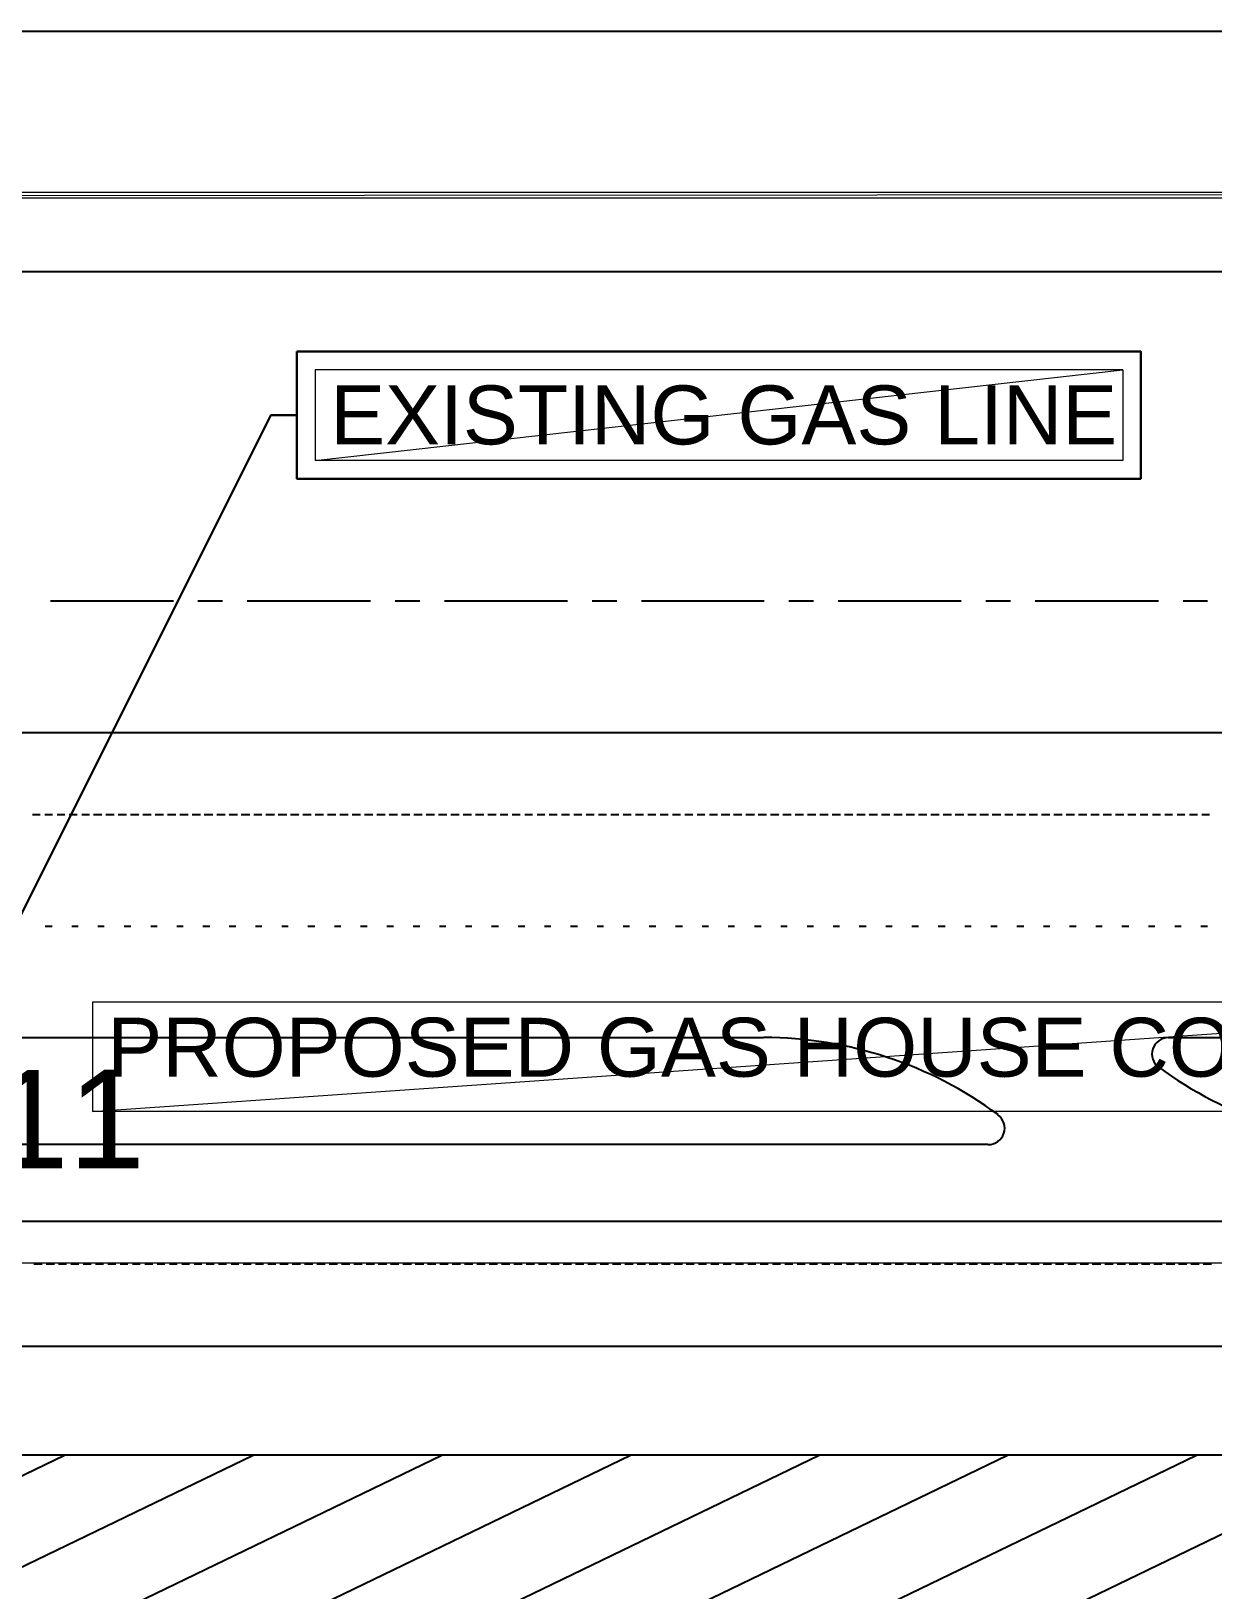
# Model space of a CAD drawing. Header units: inches. Extents: x 27 to 868, y 19 to 613.
# Drawn here: x 446.9 to 554.9, y 470.3 to 612.8 of the extents above; entities that cross this region are included whole.
import ezdxf

# ---------------------------------------------------------------- set-up
doc = ezdxf.new("R2010")
doc.units = ezdxf.units.IN
doc.header["$MEASUREMENT"] = 0
doc.layers.add('PDF_Geometry', color=7, linetype='Continuous')
doc.layers.add('PDF_Text', color=7, linetype='Continuous')
doc.styles.add('PDF Arial', font='arial.ttf')

msp = doc.modelspace()

# ---------------------------------------------------------------- linework, layer by layer
at = {"layer": 'PDF_Geometry', "lineweight": 25}
for points in [[(26.63, 612.78), (867.64, 612.78), (867.64, 229.17)], [(713.65, 229.17), (713.65, 590.8), (63.65, 590.8), (63.65, 40.79)]]:
    msp.add_lwpolyline(points, dxfattribs=at)
at = {"layer": 'PDF_Geometry', "lineweight": 0}
for points in [[(55.41, 598.05), (55.91, 597.51), (851.92, 598.05), (55.41, 598.05)], [(55.91, 597.51), (851.92, 598.05), (851.42, 597.51), (55.91, 597.51)], [(713.65, 229.17), (713.65, 590.8), (63.65, 590.8), (63.65, 204.55)]]:
    msp.add_lwpolyline(points, dxfattribs=at)
at = {"layer": 'PDF_Geometry', "color": 3, "lineweight": 0}
msp.add_lwpolyline([(389.64, 590.75), (389.64, 545.26), (362.62, 545.26), (362.62, 543.91), (362.62, 501.44), (362.62, 500.23), (389.64, 500.23), (637.8, 500.23), (637.8, 464.2), (638.25, 464.2), (658.34, 464.2), (658.79, 464.2), (658.79, 500.23), (713.6, 500.23)], dxfattribs=at)
at = {"layer": 'PDF_Geometry', "lineweight": 30}
for points in [[(471.16, 583.5), (548.27, 583.5), (548.27, 571.88), (471.16, 571.88), (471.16, 583.5)], [(427.83, 495.9), (428.38, 496.98), (468.77, 577.69), (471.16, 577.69)]]:
    msp.add_lwpolyline(points, dxfattribs=at)
at = {"layer": 'PDF_Geometry', "color": 254, "lineweight": 0, "true_color": 0xdcdcdc}
for points in [[(472.83, 581.84), (472.83, 573.55), (546.65, 581.84), (472.83, 581.84)], [(472.83, 573.55), (546.65, 581.84), (546.65, 573.55), (472.83, 573.55)], [(452.47, 524.05), (452.47, 514.05), (596.46, 524.05), (452.47, 524.05)], [(452.47, 514.05), (596.46, 524.05), (596.46, 514.05), (452.47, 514.05)]]:
    msp.add_lwpolyline(points, dxfattribs=at)
at = {"layer": 'PDF_Geometry', "color": 9, "lineweight": 25, "true_color": 0xbababa}
for points in [[(448.64, 560.71), (459.86, 560.71)], [(462.11, 560.71), (464.36, 560.71)], [(466.61, 560.71), (477.87, 560.71)], [(480.12, 560.71), (482.38, 560.71)], [(484.63, 560.71), (495.89, 560.71)], [(498.14, 560.71), (500.39, 560.71)], [(502.64, 560.71), (513.86, 560.71)], [(516.11, 560.71), (518.36, 560.71)], [(520.61, 560.71), (531.87, 560.71)], [(534.13, 560.71), (536.38, 560.71)], [(538.63, 560.71), (549.89, 560.71)], [(552.14, 560.71), (554.39, 560.71)], [(190.12, 548.69), (598.8, 548.69)], [(446.98, 541.21), (447.7, 541.21)], [(448.1, 541.21), (448.82, 541.21)], [(449.23, 541.21), (449.95, 541.21)], [(450.35, 541.21), (451.07, 541.21)], [(451.48, 541.21), (452.2, 541.21)], [(452.56, 541.21), (453.33, 541.21)], [(453.69, 541.21), (454.45, 541.21)], [(454.81, 541.21), (455.58, 541.21)], [(455.94, 541.21), (456.7, 541.21)], [(457.06, 541.21), (457.83, 541.21)], [(458.19, 541.21), (458.96, 541.21)], [(459.32, 541.21), (460.08, 541.21)], [(460.44, 541.21), (461.21, 541.21)], [(461.57, 541.21), (462.33, 541.21)], [(462.69, 541.21), (463.46, 541.21)], [(463.82, 541.21), (464.59, 541.21)], [(464.95, 541.21), (465.71, 541.21)], [(466.07, 541.21), (466.84, 541.21)], [(467.2, 541.21), (467.96, 541.21)], [(468.32, 541.21), (469.09, 541.21)], [(469.45, 541.21), (470.22, 541.21)], [(470.58, 541.21), (471.34, 541.21)], [(471.7, 541.21), (472.47, 541.21)], [(472.83, 541.21), (473.59, 541.21)], [(473.95, 541.21), (474.72, 541.21)], [(475.08, 541.21), (475.85, 541.21)], [(476.21, 541.21), (476.97, 541.21)], [(477.33, 541.21), (478.1, 541.21)], [(478.46, 541.21), (479.22, 541.21)], [(479.58, 541.21), (480.35, 541.21)], [(480.71, 541.21), (481.48, 541.21)], [(481.84, 541.21), (482.6, 541.21)], [(482.96, 541.21), (483.73, 541.21)], [(484.09, 541.21), (484.85, 541.21)], [(485.21, 541.21), (485.98, 541.21)], [(486.34, 541.21), (487.11, 541.21)], [(487.47, 541.21), (488.23, 541.21)], [(488.59, 541.21), (489.36, 541.21)], [(489.72, 541.21), (490.44, 541.21)], [(490.84, 541.21), (491.56, 541.21)], [(491.97, 541.21), (492.69, 541.21)], [(493.1, 541.21), (493.82, 541.21)], [(494.22, 541.21), (494.94, 541.21)], [(495.35, 541.21), (496.07, 541.21)], [(496.47, 541.21), (497.19, 541.21)], [(497.6, 541.21), (498.32, 541.21)], [(498.73, 541.21), (499.45, 541.21)], [(499.85, 541.21), (500.57, 541.21)], [(500.98, 541.21), (501.7, 541.21)], [(502.1, 541.21), (502.82, 541.21)], [(503.23, 541.21), (503.95, 541.21)], [(504.36, 541.21), (505.08, 541.21)], [(505.48, 541.21), (506.2, 541.21)], [(506.61, 541.21), (507.33, 541.21)], [(507.73, 541.21), (508.45, 541.21)], [(508.86, 541.21), (509.58, 541.21)], [(509.94, 541.21), (510.71, 541.21)], [(511.07, 541.21), (511.83, 541.21)], [(512.19, 541.21), (512.96, 541.21)], [(513.32, 541.21), (514.08, 541.21)], [(514.44, 541.21), (515.21, 541.21)], [(515.57, 541.21), (516.34, 541.21)], [(516.7, 541.21), (517.46, 541.21)], [(517.82, 541.21), (518.59, 541.21)], [(518.95, 541.21), (519.71, 541.21)], [(520.07, 541.21), (520.84, 541.21)], [(521.2, 541.21), (521.97, 541.21)], [(522.33, 541.21), (523.09, 541.21)], [(523.45, 541.21), (524.22, 541.21)], [(524.58, 541.21), (525.34, 541.21)], [(525.7, 541.21), (526.47, 541.21)], [(526.83, 541.21), (527.59, 541.21)], [(527.96, 541.21), (528.72, 541.21)], [(529.08, 541.21), (529.85, 541.21)], [(530.21, 541.21), (530.97, 541.21)], [(531.33, 541.21), (532.1, 541.21)], [(532.46, 541.21), (533.22, 541.21)], [(533.58, 541.21), (534.35, 541.21)], [(534.71, 541.21), (535.48, 541.21)], [(535.84, 541.21), (536.6, 541.21)], [(536.96, 541.21), (537.73, 541.21)], [(538.09, 541.21), (538.85, 541.21)], [(539.21, 541.21), (539.98, 541.21)], [(540.34, 541.21), (541.11, 541.21)], [(541.47, 541.21), (542.23, 541.21)], [(542.59, 541.21), (543.36, 541.21)], [(543.72, 541.21), (544.48, 541.21)], [(544.84, 541.21), (545.61, 541.21)], [(545.97, 541.21), (546.74, 541.21)], [(547.1, 541.21), (547.82, 541.21)], [(548.22, 541.21), (548.94, 541.21)], [(549.35, 541.21), (550.07, 541.21)], [(550.47, 541.21), (551.19, 541.21)], [(551.6, 541.21), (552.32, 541.21)], [(552.73, 541.21), (553.45, 541.21)], [(553.85, 541.21), (554.57, 541.21)], [(448.15, 530.99), (448.46, 530.99), (448.78, 530.99)], [(450.58, 530.99), (450.85, 530.99), (451.16, 530.99)], [(452.97, 530.99), (453.28, 530.99), (453.55, 530.99)], [(455.35, 530.99), (455.67, 530.99), (455.98, 530.99)], [(457.79, 530.99), (458.06, 530.99), (458.37, 530.99)], [(460.17, 530.99), (460.49, 530.99), (460.76, 530.99)], [(462.56, 530.99), (462.87, 530.99), (463.19, 530.99)], [(464.95, 530.99), (465.26, 530.99), (465.58, 530.99)], [(467.38, 530.99), (467.65, 530.99), (467.96, 530.99)], [(469.77, 530.99), (470.08, 530.99), (470.35, 530.99)], [(472.15, 530.99), (472.47, 530.99), (472.78, 530.99)], [(474.58, 530.99), (474.85, 530.99), (475.17, 530.99)], [(476.97, 530.99), (477.29, 530.99), (477.56, 530.99)], [(479.36, 530.99), (479.67, 530.99), (479.99, 530.99)], [(481.79, 530.99), (482.06, 530.99), (482.38, 530.99)], [(484.18, 530.99), (484.45, 530.99), (484.76, 530.99)], [(486.56, 530.99), (486.88, 530.99), (487.15, 530.99)], [(488.95, 530.99), (489.27, 530.99), (489.58, 530.99)], [(491.38, 530.99), (491.65, 530.99), (491.97, 530.99)], [(493.77, 530.99), (494.09, 530.99), (494.36, 530.99)], [(496.16, 530.99), (496.47, 530.99), (496.79, 530.99)], [(498.59, 530.99), (498.86, 530.99), (499.18, 530.99)], [(500.98, 530.99), (501.29, 530.99), (501.56, 530.99)], [(503.36, 530.99), (503.68, 530.99), (503.95, 530.99)], [(505.75, 530.99), (506.07, 530.99), (506.38, 530.99)], [(508.18, 530.99), (508.45, 530.99), (508.77, 530.99)], [(510.57, 530.99), (510.89, 530.99), (511.16, 530.99)], [(512.96, 530.99), (513.27, 530.99), (513.59, 530.99)], [(515.39, 530.99), (515.66, 530.99), (515.97, 530.99)], [(517.78, 530.99), (518.09, 530.99), (518.36, 530.99)], [(520.16, 530.99), (520.48, 530.99), (520.75, 530.99)], [(522.55, 530.99), (522.87, 530.99), (523.18, 530.99)], [(524.98, 530.99), (525.25, 530.99), (525.57, 530.99)], [(527.37, 530.99), (527.68, 530.99), (527.96, 530.99)], [(529.76, 530.99), (530.07, 530.99), (530.39, 530.99)], [(532.19, 530.99), (532.46, 530.99), (532.77, 530.99)], [(534.58, 530.99), (534.89, 530.99), (535.16, 530.99)], [(536.96, 530.99), (537.28, 530.99), (537.59, 530.99)], [(539.39, 530.99), (539.67, 530.99), (539.98, 530.99)], [(541.78, 530.99), (542.05, 530.99), (542.37, 530.99)], [(544.17, 530.99), (544.48, 530.99), (544.75, 530.99)], [(546.56, 530.99), (546.87, 530.99), (547.19, 530.99)], [(548.99, 530.99), (549.26, 530.99), (549.57, 530.99)], [(551.38, 530.99), (551.69, 530.99), (551.96, 530.99)], [(553.76, 530.99), (554.08, 530.99), (554.39, 530.99)], [(291.64, 520.81), (425.67, 520.81), (513.81, 520.81)], [(550.79, 520.81), (665.1, 520.81)], [(534.31, 511.04), (426.26, 511.04), (291.64, 511.04), (240.02, 511.04), (169.13, 511.04)], [(603.3, 500.09), (585.29, 500.09), (577.81, 492.57), (291.64, 492.57)], [(447.88, 500.09), (447.11, 500.09)], [(449, 500.09), (448.24, 500.09)], [(450.08, 500.09), (449.36, 500.09)], [(451.21, 500.09), (450.49, 500.09)], [(452.34, 500.09), (451.62, 500.09)], [(453.46, 500.09), (452.74, 500.09)], [(454.59, 500.09), (453.87, 500.09)], [(455.71, 500.09), (454.99, 500.09)], [(456.84, 500.09), (456.12, 500.09)], [(457.97, 500.09), (457.24, 500.09)], [(459.09, 500.09), (458.37, 500.09)], [(460.22, 500.09), (459.5, 500.09)], [(461.34, 500.09), (460.62, 500.09)], [(462.47, 500.09), (461.75, 500.09)], [(463.6, 500.09), (462.87, 500.09)], [(464.72, 500.09), (464, 500.09)], [(465.85, 500.09), (465.13, 500.09)], [(466.97, 500.09), (466.25, 500.09)], [(468.1, 500.09), (467.38, 500.09)], [(469.23, 500.09), (468.5, 500.09)], [(470.35, 500.09), (469.59, 500.09)], [(471.48, 500.09), (470.71, 500.09)], [(472.6, 500.09), (471.84, 500.09)], [(473.73, 500.09), (472.96, 500.09)], [(474.85, 500.09), (474.09, 500.09)], [(475.98, 500.09), (475.22, 500.09)], [(477.11, 500.09), (476.34, 500.09)], [(478.23, 500.09), (477.47, 500.09)], [(479.36, 500.09), (478.59, 500.09)], [(480.48, 500.09), (479.72, 500.09)], [(481.61, 500.09), (480.84, 500.09)], [(482.74, 500.09), (481.97, 500.09)], [(483.86, 500.09), (483.1, 500.09)], [(484.99, 500.09), (484.22, 500.09)], [(486.11, 500.09), (485.35, 500.09)], [(487.24, 500.09), (486.47, 500.09)], [(488.37, 500.09), (487.6, 500.09)], [(489.49, 500.09), (488.73, 500.09)], [(490.62, 500.09), (489.85, 500.09)], [(491.74, 500.09), (490.98, 500.09)], [(492.87, 500.09), (492.1, 500.09)], [(494, 500.09), (493.23, 500.09)], [(495.12, 500.09), (494.36, 500.09)], [(496.25, 500.09), (495.48, 500.09)], [(497.37, 500.09), (496.61, 500.09)], [(498.5, 500.09), (497.73, 500.09)], [(499.63, 500.09), (498.86, 500.09)], [(500.75, 500.09), (499.99, 500.09)], [(501.88, 500.09), (501.11, 500.09)], [(503, 500.09), (502.24, 500.09)], [(504.13, 500.09), (503.36, 500.09)], [(505.26, 500.09), (504.49, 500.09)], [(506.38, 500.09), (505.62, 500.09)], [(507.46, 500.09), (506.74, 500.09)], [(508.59, 500.09), (507.87, 500.09)], [(509.71, 500.09), (508.99, 500.09)], [(510.84, 500.09), (510.12, 500.09)], [(511.97, 500.09), (511.25, 500.09)], [(513.09, 500.09), (512.37, 500.09)], [(514.22, 500.09), (513.5, 500.09)], [(515.34, 500.09), (514.62, 500.09)], [(516.47, 500.09), (515.75, 500.09)], [(517.6, 500.09), (516.88, 500.09)], [(518.72, 500.09), (518, 500.09)], [(519.85, 500.09), (519.13, 500.09)], [(520.97, 500.09), (520.25, 500.09)], [(522.1, 500.09), (521.38, 500.09)], [(523.23, 500.09), (522.51, 500.09)], [(524.35, 500.09), (523.63, 500.09)], [(525.48, 500.09), (524.76, 500.09)], [(526.6, 500.09), (525.84, 500.09)], [(527.73, 500.09), (526.96, 500.09)], [(528.86, 500.09), (528.09, 500.09)], [(529.98, 500.09), (529.22, 500.09)], [(531.11, 500.09), (530.34, 500.09)], [(532.23, 500.09), (531.47, 500.09)], [(533.36, 500.09), (532.59, 500.09)], [(534.49, 500.09), (533.72, 500.09)], [(535.61, 500.09), (534.85, 500.09)], [(536.74, 500.09), (535.97, 500.09)], [(537.86, 500.09), (537.1, 500.09)], [(538.99, 500.09), (538.22, 500.09)], [(540.12, 500.09), (539.35, 500.09)], [(541.24, 500.09), (540.48, 500.09)], [(542.37, 500.09), (541.6, 500.09)], [(543.49, 500.09), (542.73, 500.09)], [(544.62, 500.09), (543.85, 500.09)], [(545.75, 500.09), (544.98, 500.09)], [(546.87, 500.09), (546.11, 500.09)], [(548, 500.09), (547.23, 500.09)], [(549.12, 500.09), (548.36, 500.09)], [(550.25, 500.09), (549.48, 500.09)], [(551.38, 500.09), (550.61, 500.09)], [(552.5, 500.09), (551.74, 500.09)], [(553.63, 500.09), (552.86, 500.09)], [(554.75, 500.09), (553.99, 500.09)], [(459.86, 482.66), (448.64, 482.66)], [(464.36, 482.66), (462.11, 482.66)], [(477.87, 482.66), (466.61, 482.66)], [(482.38, 482.66), (480.12, 482.66)], [(495.89, 482.66), (484.63, 482.66)], [(500.39, 482.66), (498.14, 482.66)], [(513.86, 482.66), (502.64, 482.66)], [(518.36, 482.66), (516.11, 482.66)], [(531.87, 482.66), (520.61, 482.66)], [(536.38, 482.66), (534.13, 482.66)], [(549.89, 482.66), (538.63, 482.66)], [(554.39, 482.66), (552.14, 482.66)]]:
    msp.add_lwpolyline(points, dxfattribs=at)
at = {"layer": 'PDF_Geometry', "color": 221, "lineweight": 25}
msp.add_lwpolyline([(646.81, 504.01), (639.83, 504.01), (609.79, 504.01), (579.79, 504.01), (549.8, 504.01), (519.8, 504.01), (489.81, 504.01), (459.81, 504.01), (429.82, 504.01), (399.78, 504.01), (384.78, 504.01), (369.78, 504.01), (339.78, 504.01), (309.79, 504.01), (279.79, 504.01), (63.7, 503.96)], dxfattribs=at)
at = {"layer": 'PDF_Geometry', "color": 132, "lineweight": 25, "true_color": 0x00dddd}
for points in [[(151.12, 338.36), (449.9, 482.66)], [(151.12, 330.03), (467.15, 482.66)], [(151.12, 321.69), (484.4, 482.66)], [(151.12, 313.36), (501.65, 482.66)], [(151.12, 305.03), (518.9, 482.66)], [(151.12, 296.7), (536.11, 482.66)], [(151.12, 288.37), (553.36, 482.66)], [(151.12, 280.03), (570.61, 482.66)], [(621.32, 482.66), (151.12, 482.66), (151.12, 212.61), (621.32, 212.61), (621.32, 482.66)]]:
    msp.add_lwpolyline(points, dxfattribs=at)
at = {"layer": 'PDF_Geometry', "color": 9, "lineweight": 25, "true_color": 0xbababa}
for centre, radius, start, end in [((513.84, 484.8), 36.01, 53.5527, 89.9998), ((550.81, 519.3), 1.51, 89.9969, 233.5503), ((571.3, 547.09), 36.01, 233.5472, 269.9997), ((534.33, 512.54), 1.51, 269.9974, 53.5499)]:
    msp.add_arc(centre, radius, start, end, dxfattribs=at)

# ---------------------------------------------------------------- texts
at = {"layer": 'PDF_Text', "char_height": 5.384, "attachment_point": 7, "style": 'PDF Arial'}
for s, insert in [('\\W1.000788;EXISTING GAS LINE', (474.19, 574.94)), ('\\W1.000802;PROPOSED GAS HOUSE CONNECTION', (453.82, 517.16))]:
    msp.add_mtext(s, dxfattribs=dict(at, insert=insert))
at = {"layer": 'PDF_Text', "color": 4, "insert": (416.73, 508.71), "char_height": 8.9948, "attachment_point": 7, "rotation": 0.0477, "style": 'PDF Arial'}
msp.add_mtext('\\W1.000747;63P-11', dxfattribs=at)

doc.saveas('drawing.dxf')
